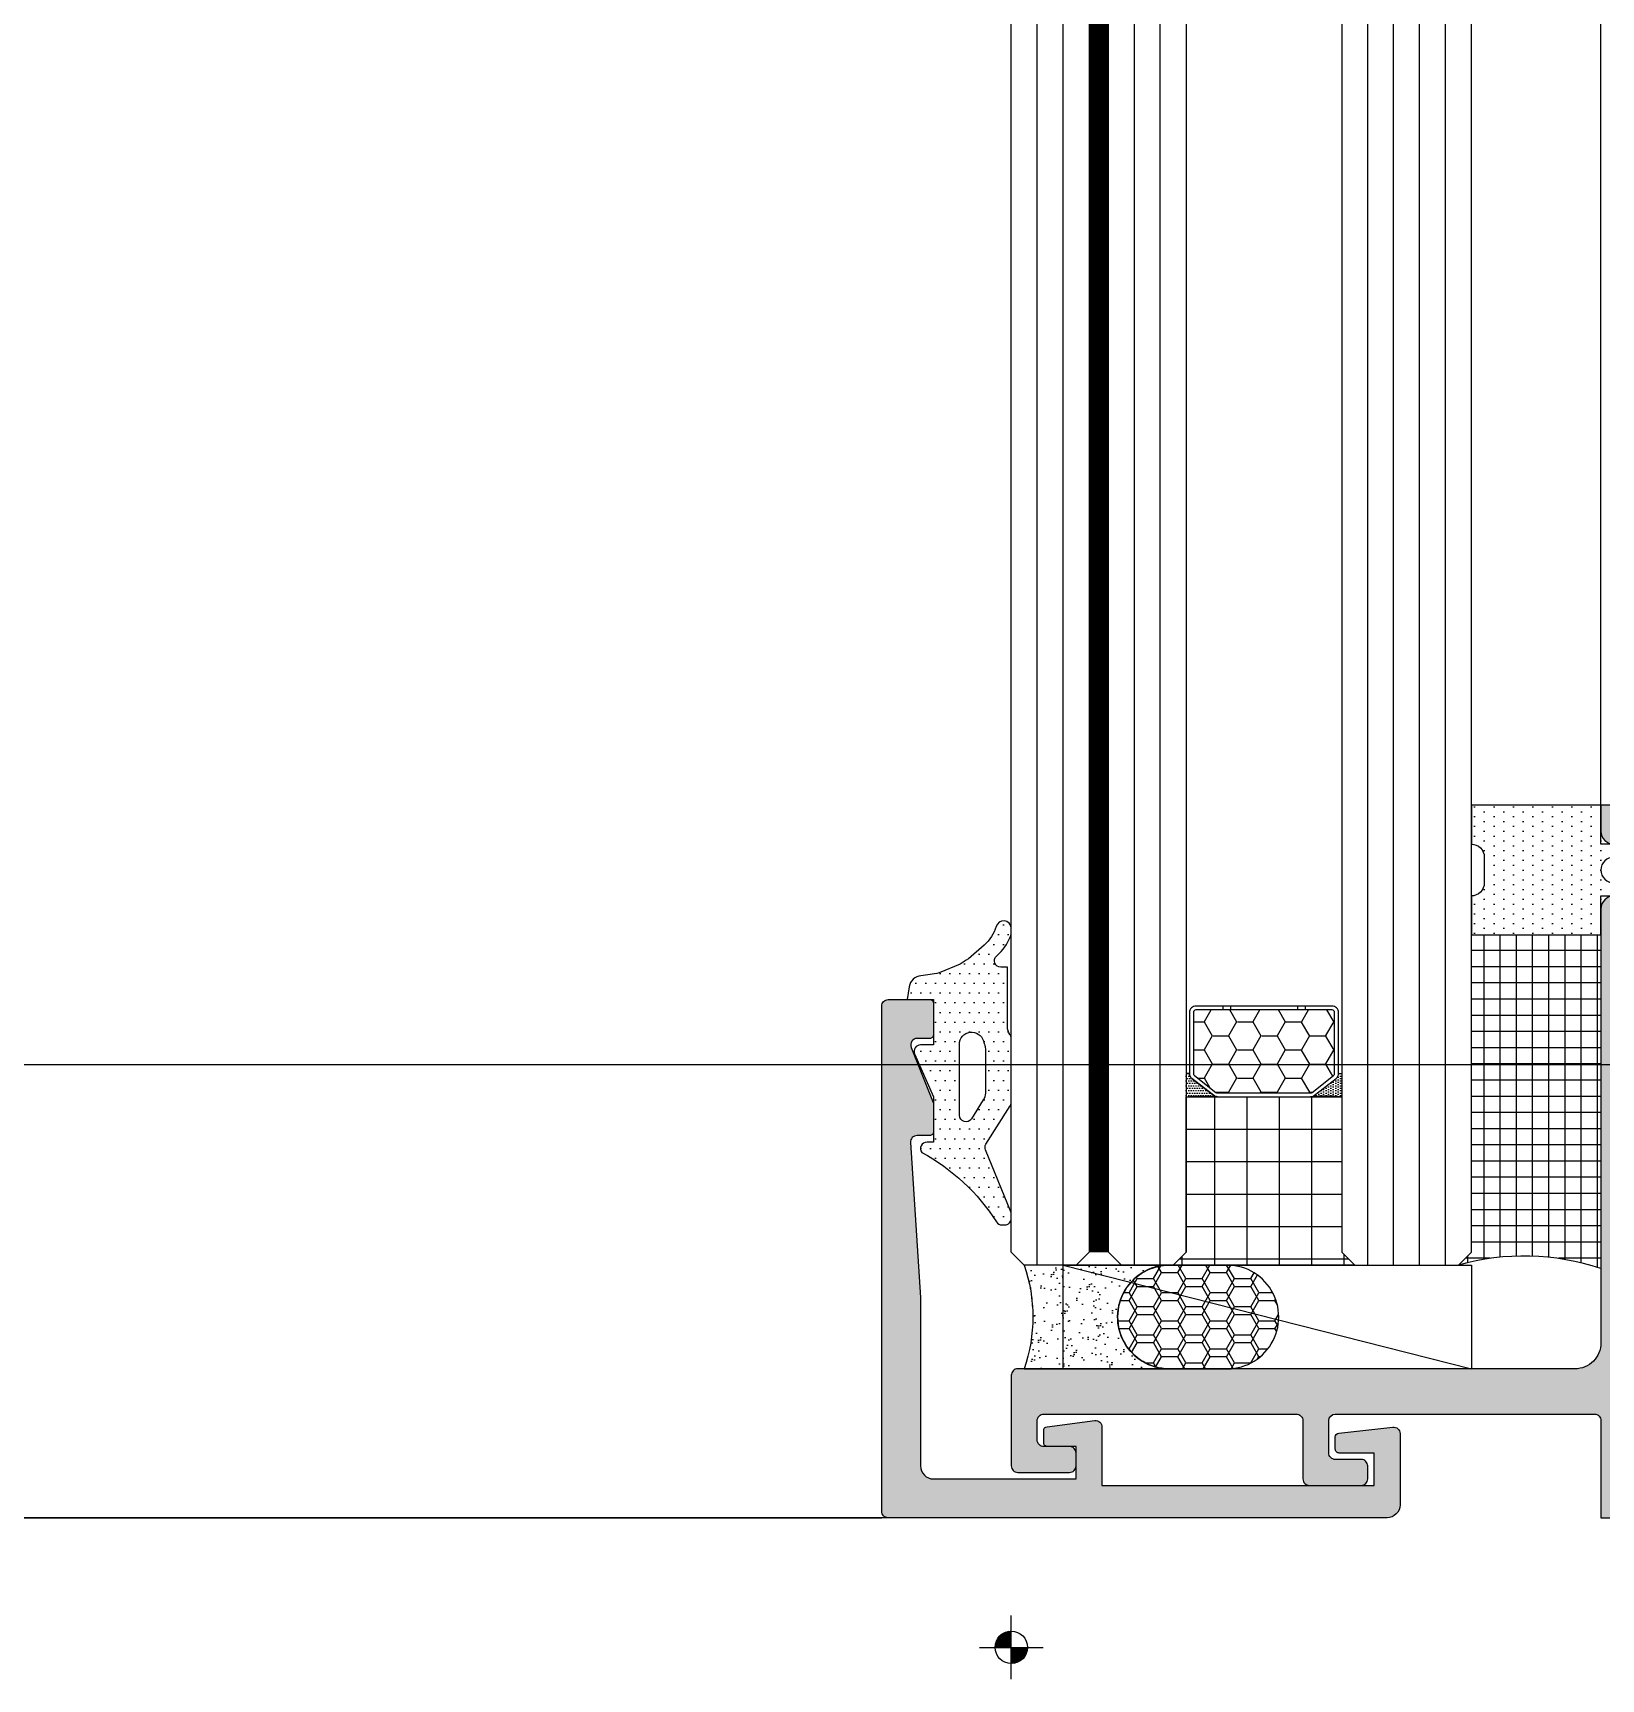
# Model space of a CAD drawing. Header units: millimetres. Extents: x 12351878 to 12381578, y 696206 to 738256.
# Drawn here: x 12356709 to 12356830, y 724586 to 724713.1 of the extents above; entities that cross this region are included whole.
import ezdxf

# ---------------------------------------------------------------- set-up
doc = ezdxf.new("R2010")
doc.units = ezdxf.units.MM
doc.header["$LTSCALE"] = 1000
doc.linetypes.add('DOTE', pattern=[2.42, 2, -0.2, 0.02, -0.2])
doc.linetypes.add('HIDDEN', pattern=[0.125, 0.0625, -0.0625])
for name, color, linetype in [('DOTE', 16, 'DOTE'), ('ELASTOMER', 6, 'Continuous'), ('ELASTOMER-V', 241, 'Continuous'), ('EXTRUSION-V', 141, 'Continuous'), ('EXTRUSION1', 4, 'Continuous'), ('GLASS', 1, 'Continuous'), ('GLASS-V', 11, 'Continuous'), ('SFC-ELASTOMER', 6, 'Continuous'), ('SFC-ELASTOMER-V', 241, 'Continuous'), ('SILICONE', 8, 'Continuous'), ('SILICONE-V', 9, 'Continuous'), ('SYMBOL', 7, 'Continuous'), ('型材断面填充', 254, 'Continuous')]:
    doc.layers.add(name, color=color, linetype=linetype)
pattern_1 = [(45, (-5.177405, -3.52174), (-0.04419417, 0.04419417), [])]

# ---------------------------------------------------------------- blocks, each defined once
blk = doc.blocks.new('*U102')
at = {"layer": 'GLASS-V'}
h = blk.add_hatch(dxfattribs=at)
h.set_pattern_fill('HONEY', color=256, scale=10, angle=90, style=0)
h.set_pattern_definition([(90, (-8261.038, 34583.1971), (1.08253175, 1.875), [1.25, -2.5]), (330, (-8261.038, 34583.1971), (1.082531757, -1.874999996), [1.25, -2.5]), (30, (-8261.038, 34583.1971), (2.165063507, 4e-09), [-2.5, 1.25])])
edge = h.paths.add_edge_path()
edge.add_arc((14.8, 12.25), 0.2, 218, 270, ccw=False)
edge.add_line((14.64, 12.13), (13.34, 13.79))
edge.add_arc((13.5, 13.91), 0.2, 180, 218, ccw=False)
edge.add_line((13.3, 13.91), (13.3, 17.5))
edge.add_line((13.3, 17.5), (13.3, 21.09))
edge.add_arc((13.5, 21.09), 0.2, 142, 180, ccw=False)
edge.add_line((13.34, 21.21), (14.64, 22.87))
edge.add_arc((14.8, 22.75), 0.2, 90, 142, ccw=False)
edge.add_line((14.8, 22.95), (19.5, 22.95))
edge.add_arc((19.5, 22.75), 0.2, 0, 90, ccw=False)
edge.add_line((19.7, 22.75), (19.7, 12.25))
edge.add_arc((19.5, 12.25), 0.2, 270, 360, ccw=False)
edge.add_line((19.5, 12.05), (14.8, 12.05))
at = {"layer": 'SILICONE'}
h = blk.add_hatch(dxfattribs=at)
h.set_pattern_fill('DOTS', color=256, scale=3, angle=180, style=0)
h.set_pattern_definition([(180, (-2314.46293, 32414.2856), (-0.09375, -0.1875), [0, -0.1875])])
edge = h.paths.add_edge_path()
edge.add_arc((-1.94, 22.29), 14.99, -4.6162, 4.6162, ccw=False)
edge.add_arc((13.47, 21.1), 0.474, 140.8945, 181.1055, ccw=False)
edge.add_line((13.11, 21.4), (14.41, 23.06))
edge.add_arc((14.8, 22.75), 0.5, 90, 142, ccw=False)
edge.add_line((14.8, 23.25), (14.8, 23.5))
edge.add_line((14.8, 23.5), (13, 23.5))
h = blk.add_hatch(dxfattribs=at)
h.set_pattern_fill('DOTS', color=256, scale=3, angle=270, style=0)
h.set_pattern_definition([(270, (-2314.46293, 32414.2856), (0.1875, -0.09375), [0, -0.1875])])
edge = h.paths.add_edge_path()
edge.add_arc((-1.94, 12.71), 14.99, 355.3838, 364.6162)
edge.add_arc((13.47, 13.9), 0.474, 178.8945, 219.1055)
edge.add_line((13.11, 13.6), (14.41, 11.94))
edge.add_arc((14.8, 12.25), 0.5, 218, 270)
edge.add_line((14.8, 11.75), (14.8, 11.5))
edge.add_line((14.8, 11.5), (13, 11.5))
at = {"layer": 'SILICONE-V'}
h = blk.add_hatch(dxfattribs=at)
h.set_pattern_fill('ANSI37', color=256, scale=20, angle=135, style=0)
h.set_pattern_definition([(180, (-8259.038, 34605.197), (2e-12, -2.5), []), (270, (-8259.038, 34605.197), (2.5, 2e-12), [])])
edge = h.paths.add_edge_path()
edge.add_line((0, 24.5), (0, 10.5))
edge.add_line((0, 10.5), (1, 11.5))
edge.add_line((1, 11.5), (13, 11.5))
edge.add_arc((-2.77, 12.73), 15.82, 355.5337, 364.4663)
edge.add_line((13, 13.96), (13, 21.04))
edge.add_arc((-1.77, 22.27), 14.82, 355.2311, 364.7689)
edge.add_line((13, 23.5), (1, 23.5))
edge.add_line((1, 23.5), (0, 24.5))
at = {"layer": 'GLASS'}
for points in [[(1964.26, 23.5), (1, 23.5), (0, 24.5), (0, 32.5), (1, 33.5), (1964.26, 33.5)], [(1964.26, 11.5), (1, 11.5), (0, 10.5), (0, 6.5), (1, 5.5), (1964.26, 5.5)], [(1964.26, 4), (1, 4), (0, 3), (0, -1), (1, -2), (1964.26, -2)]]:
    blk.add_lwpolyline(points, dxfattribs=at)
at = {"layer": 'GLASS-V'}
for p, q in [((0, 31.5), (1964.26, 31.5)), ((0, 29.5), (1964.26, 29.5)), ((0, 27.5), (1964.26, 27.5)), ((0, 25.5), (1964.26, 25.5)), ((20, 20.67, 0), (19.7, 20.67, 0)), ((20, 20.08, 0), (19.7, 20.08, 0)), ((20, 14.92, 0), (19.7, 14.92, 0)), ((20, 14.33, 0), (19.7, 14.33, 0)), ((0, 9.5), (1964.26, 9.5)), ((0, 7.5), (1964.26, 7.5)), ((0, 2), (1964.26, 2)), ((0, 0), (1964.26, 0))]:
    blk.add_line(p, q, dxfattribs=at)
for points in [[(13, 17.5), (13, 21.09, -0.167343), (13.11, 21.4), (14.41, 23.06, -0.230868), (14.8, 23.25), (19.5, 23.25, -0.414214), (20, 22.75), (20, 17.5), (20, 12.25, -0.414214), (19.5, 11.75), (14.8, 11.75, -0.230868), (14.41, 11.94), (13.11, 13.6, -0.167343), (13, 13.91)], [(14.8, 12.05, -0.230868), (14.64, 12.13), (13.34, 13.79, -0.167343), (13.3, 13.91), (13.3, 17.5), (13.3, 21.09, -0.167343), (13.34, 21.21), (14.64, 22.87, -0.230868), (14.8, 22.95), (19.5, 22.95, -0.414214), (19.7, 22.75), (19.7, 12.25, -0.414214), (19.5, 12.05)]]:
    blk.add_lwpolyline(points, format="xyb", close=True, dxfattribs=at)
at = {"layer": 'GLASS-V', "linetype": 'HIDDEN', "const_width": 1.5}
blk.add_lwpolyline([(1, 4.75), (1964.26, 4.75)], dxfattribs=at)
at = {"layer": 'SILICONE'}
for points in [[(0, 24.5), (0, 10.5), (1, 11.5), (13, 11.5, 0.038996), (13, 13.96), (13, 21.04, 0.041641), (13, 23.5), (1, 23.5)], [(13, 23.5, -0.040306), (13, 21.09, -0.177276), (13.11, 21.4), (14.41, 23.06, -0.230868), (14.8, 23.25), (14.8, 23.5)], [(13, 11.5, 0.040306), (13, 13.91, 0.177276), (13.11, 13.6), (14.41, 11.94, 0.230868), (14.8, 11.75), (14.8, 11.5)]]:
    blk.add_lwpolyline(points, format="xyb", close=True, dxfattribs=at)
blk = doc.blocks.new('WP')
at = {"linetype": 'ByBlock'}
h = blk.add_hatch(dxfattribs=at)
h.set_pattern_fill('ANSI31', color=0, scale=0.5, style=0)
h.set_pattern_definition(pattern_1)
h.paths.add_polyline_path([(0, 1.25, 0.414214), (-1.25, 0), (0, 0)])
h = blk.add_hatch(dxfattribs=at)
h.set_pattern_fill('ANSI31', color=0, scale=0.5, style=0)
h.set_pattern_definition(pattern_1)
h.paths.add_polyline_path([(0, -1.25, 0.414214), (1.25, 0), (0, 0)])
at = {"color": 0, "linetype": 'ByBlock'}
for p, q in [((0, -2.45), (0, 2.45)), ((-2.45, 0), (2.45, 0))]:
    blk.add_line(p, q, dxfattribs=at)
blk.add_circle((0, 0), 1.25, dxfattribs=at)
blk = doc.blocks.new('*U44')
at = {"layer": 'ELASTOMER-V', "linetype": 'ByBlock'}
h = blk.add_hatch(dxfattribs=at)
h.set_pattern_fill('DOTS', color=256, scale=12, style=0)
h.set_pattern_definition([(0, (0, -2), (0.375, 0.75), [0, -0.75])])
edge = h.paths.add_edge_path()
edge.add_arc((1, -14.81), 1, 0, 90)
edge.add_line((1, -13.81), (-1, -13.81))
edge.add_arc((-1, -14.81), 1, 90, 180)
edge.add_line((-2, -14.81), (-5, -14.81))
edge.add_line((-5, -14.81), (-5, -4.81))
edge.add_line((-5, -4.81), (-2, -4.81))
edge.add_line((-2, -4.81), (-2, -3.11))
edge.add_line((-2, -3.11), (-2.35, -3.11))
edge.add_arc((-2.35, -2.61), 0.5, 140.4654, 270, ccw=False)
edge.add_line((-2.74, -2.29), (-1.25, -0.49))
edge.add_arc((-0.86, -0.81), 0.5, 90, 140.4654, ccw=False)
edge.add_line((-0.86, -0.31), (-0.75, -0.31))
edge.add_arc((0, 0), 0.813, 202.6199, 337.3801)
edge.add_line((0.75, -0.31), (0.86, -0.31))
edge.add_arc((0.86, -0.81), 0.5, 39.5346, 90, ccw=False)
edge.add_line((1.25, -0.49), (2.74, -2.29))
edge.add_arc((2.35, -2.61), 0.5, -90, 39.5346, ccw=False)
edge.add_line((2.35, -3.11), (2, -3.11))
edge.add_line((2, -3.11), (2, -4.81))
edge.add_line((2, -4.81), (5, -4.81))
edge.add_line((5, -4.81), (5, -14.81))
edge.add_line((5, -14.81), (2, -14.81))
edge = h.paths.add_edge_path(flags=16)
edge.add_line((1, -2.81), (1, -3.81))
edge.add_arc((0, -3.81), 1, -180, 0, ccw=False)
edge.add_line((-1, -3.81), (-1, -2.81))
edge.add_arc((0, -2.81), 1, 0, 180, ccw=False)
at = {"color": 0, "linetype": 'ByBlock'}
for points in [[(2, -14.81, 0.414214), (1, -13.81), (-1, -13.81, 0.414214), (-2, -14.81), (-5, -14.81), (-5, -4.81), (-2, -4.81), (-2, -3.11), (-2.35, -3.11, -0.634219), (-2.74, -2.29), (-1.25, -0.49, -0.223826), (-0.86, -0.31), (-0.75, -0.31, 0.666667), (0.75, -0.31), (0.86, -0.31, -0.223826), (1.25, -0.49), (2.74, -2.29, -0.634219), (2.35, -3.11), (2, -3.11), (2, -4.81), (5, -4.81), (5, -14.81)], [(1, -2.81), (1, -3.81, -1), (-1, -3.81), (-1, -2.81, -1)]]:
    blk.add_lwpolyline(points, format="xyb", close=True, dxfattribs=at)
blk = doc.blocks.new('1902-190121-05')
at = {"layer": 'SFC-ELASTOMER-V'}
h = blk.add_hatch(dxfattribs=at)
h.set_pattern_fill('DOTS', color=256, scale=12, style=0)
h.set_pattern_definition([(0, (-98970.10256, 48449.7369), (0.375, 0.75), [0, -0.75])])
edge = h.paths.add_edge_path(flags=16)
edge.add_arc((3, 3.79), 1, 340.0516, 360)
edge.add_line((4, 3.79), (4, 7.22))
edge.add_arc((3, 7.22), 1, 0, 32.5125)
edge.add_line((3.84, 7.75), (2.92, 9.2))
edge.add_arc((2.5, 8.93), 0.5, 32.5125, 180)
edge.add_line((2, 8.93), (2, 3.45))
edge.add_arc((2.95, 3.45), 0.945, 180, 344.0436)
edge.add_arc((7.7, 2.09), 4, 160.0516, 164.0436, ccw=False)
edge = h.paths.add_edge_path()
edge.add_line((5.7, -2.5), (5.2, -2.5))
edge.add_arc((5.2, -3), 0.5, 90, 226.5751)
edge.add_line((4.86, -3.36), (5.06, -3.56))
edge.add_arc((2.81, -6), 3.32, 16.0825, 47.2847, ccw=False)
edge.add_line((6, -5.08), (6, -5.53))
edge.add_arc((5.41, -5.5), 0.591, 194.2601, 356.8265, ccw=False)
edge.add_arc((1.38, -6.82), 3.65, 18.8601, 46.1587)
edge.add_line((3.91, -4.19), (2.69, -3.14))
edge.add_arc((6.85, 3.94), 8.22, 234.2774, 239.6178, ccw=False)
edge.add_line((2.05, -2.73), (0.43, -2.06))
edge.add_arc((-1.81, -11.81), 10, 77.0054, 85.1504)
edge.add_arc((-0.88, -0.85), 1, 188.5308, 265.1504, ccw=False)
edge.add_line((-1.87, -0.99), (-2.02, 0))
edge.add_line((-2.02, 0), (0, 0))
edge.add_line((0, 0), (0, 3.5))
edge.add_line((0, 3.5), (-1, 3.5))
edge.add_arc((-1, 4), 0.5, 157.3801, 270, ccw=False)
edge.add_line((-1.46, 4.19), (0, 7.5))
edge.add_line((0, 7.5), (0, 11))
edge.add_line((0, 11), (-0.5, 11))
edge.add_arc((-0.5, 11.5), 0.5, 143.1301, 270, ccw=False)
edge.add_arc((-8.49, 25.72), 15.85, 298.5903, 327.3087)
edge.add_arc((5.28, 16.89), 0.5, 90, 147.3087, ccw=False)
edge.add_line((5.28, 17.39), (5.5, 17.39))
edge.add_arc((5.5, 16.89), 0.5, 0, 90, ccw=False)
edge.add_line((6, 16.89), (6, 16.57))
edge.add_arc((5.5, 16.57), 0.5, 337.7652, 360, ccw=False)
edge.add_line((5.96, 16.38), (4.01, 11.61))
edge.add_arc((4.47, 11.42), 0.5, 157.7652, 212.5125)
edge.add_line((4.05, 11.15), (5.92, 8.21))
edge.add_arc((5.5, 7.95), 0.5, 0, 32.5125, ccw=False)
edge.add_line((6, 7.95), (6, 2.99))
edge.add_arc((5.5, 2.99), 0.5, 323.1301, 360, ccw=False)
edge.add_arc((6.7, 2.09), 1, 143.1301, 180)
edge.add_line((5.7, 2.09), (5.7, -2.5))
at = {"color": 0, "linetype": 'ByBlock'}
blk.add_lwpolyline([(5.7, -2.5), (5.2, -2.5, 0.678166), (4.86, -3.36), (5.06, -3.56, -0.136993), (6, -5.08), (6, -5.53, -0.858364), (4.84, -5.64), (4.84, -5.64, 0.119679), (3.91, -4.19), (2.69, -3.14, -0.023306), (2.05, -2.73), (0.43, -2.06, 0.035554), (-0.97, -1.84, -0.347355), (-1.87, -0.99), (-2.02, 0), (0, 0), (0, 3.5), (-1, 3.5, -0.535184), (-1.46, 4.19), (0, 7.5), (0, 11), (-0.5, 11, -0.618034), (-0.9, 11.8, 0.125968), (4.86, 17.16, -0.255402), (5.28, 17.39), (5.5, 17.39, -0.414214), (6, 16.89), (6, 16.57, -0.097323), (5.96, 16.38), (4.01, 11.61, 0.24353), (4.05, 11.15), (5.92, 8.21, -0.142822), (6, 7.95), (6, 2.99, -0.162278), (5.9, 2.69, 0.162278), (5.7, 2.09), (5.7, -2.5)], format="xyb", dxfattribs=at)
blk.add_lwpolyline([(3.94, 3.45, 0.087262), (4, 3.79), (4, 7.22, 0.142822), (3.84, 7.75), (2.92, 9.2, 0.750054), (2, 8.93), (2, 3.45, 0.869621), (3.85, 3.19, -0.01742)], format="xyb", close=True, dxfattribs=at)
blk = doc.blocks.new('20211011-LC10')
at = {"layer": '型材断面填充', "linetype": 'ByBlock'}
h = blk.add_hatch(color=256, dxfattribs=at)
edge = h.paths.add_edge_path()
edge.add_line((46.5, 62), (46.7, 62))
edge.add_arc((46.7, 62.3), 0.3, 270, 360)
edge.add_line((47, 62.3), (47, 63))
edge.add_arc((47.5, 63), 0.5, 90, 180, ccw=False)
edge.add_line((47.5, 63.5), (48.62, 63.5))
edge.add_arc((48.62, 63), 0.5, 60.2551, 90, ccw=False)
edge.add_line((48.87, 63.43), (50.25, 62.64))
edge.add_arc((50, 62.21), 0.5, 0, 60.2551, ccw=False)
edge.add_line((50.5, 62.21), (50.5, 57.79))
edge.add_arc((50, 57.79), 0.5, -60.2551, 0, ccw=False)
edge.add_line((50.25, 57.36), (48.87, 56.57))
edge.add_arc((48.62, 57), 0.5, 270, 299.7449, ccw=False)
edge.add_line((48.62, 56.5), (47.5, 56.5))
edge.add_arc((47.5, 57), 0.5, 180, 270, ccw=False)
edge.add_line((47, 57), (47, 57.7))
edge.add_arc((46.7, 57.7), 0.3, 0, 90)
edge.add_line((46.7, 58), (46.5, 58))
edge.add_arc((46.5, 57), 1, 90, 180.0001)
edge.add_line((45.5, 57), (45.5, 23.5))
edge.add_arc((43.5, 23.5), 2, -90, 0, ccw=False)
edge.add_line((43.5, 21.5), (0.5, 21.5))
edge.add_arc((0.5, 21), 0.5, 90, 180)
edge.add_line((0, 21), (0, 14))
edge.add_arc((0.5, 14), 0.5, 180, 270)
edge.add_line((0.5, 13.5), (4.5, 13.5))
edge.add_arc((4.5, 14), 0.5, 270, 360)
edge.add_line((5, 14), (5, 15))
edge.add_arc((4.5, 15), 0.5, 0, 90)
edge.add_line((4.5, 15.5), (2.5, 15.5))
edge.add_arc((2.5, 16), 0.5, 180, 270, ccw=False)
edge.add_line((2, 16), (2, 17.5))
edge.add_arc((2.5, 17.5), 0.5, 90, 180, ccw=False)
edge.add_line((2.5, 18), (22, 18))
edge.add_arc((22, 17.5), 0.5, 0, 90, ccw=False)
edge.add_line((22.5, 17.5), (22.5, 13))
edge.add_arc((23, 13), 0.5, 180, 270)
edge.add_line((23, 12.5), (27, 12.5))
edge.add_arc((27, 13), 0.5, 270, 360)
edge.add_line((27.5, 13), (27.5, 14))
edge.add_arc((27, 14), 0.5, 0, 90)
edge.add_line((27, 14.5), (25, 14.5))
edge.add_arc((25, 15), 0.5, 180, 270, ccw=False)
edge.add_line((24.5, 15), (24.5, 17.5))
edge.add_arc((25, 17.5), 0.5, 90, 180, ccw=False)
edge.add_line((25, 18), (45, 18))
edge.add_arc((45, 17.5), 0.5, 0, 90, ccw=False)
edge.add_line((45.5, 17.5), (45.5, 10))
edge.add_line((45.5, 10), (49, 10))
edge.add_arc((49, 11), 1, 270, 360)
edge.add_line((50, 11), (50, 11.2))
edge.add_arc((49.7, 11.2), 0.3, 0, 90)
edge.add_line((49.7, 11.5), (49, 11.5))
edge.add_arc((49, 12), 0.5, 180, 270, ccw=False)
edge.add_line((48.5, 12), (48.5, 17.62))
edge.add_arc((49, 17.62), 0.5, 150.2551, 180, ccw=False)
edge.add_line((48.57, 17.87), (49.36, 19.25))
edge.add_arc((49.79, 19), 0.5, 90, 150.2551, ccw=False)
edge.add_line((49.79, 19.5), (54.21, 19.5))
edge.add_arc((54.21, 19), 0.5, 29.7449, 90, ccw=False)
edge.add_line((54.64, 19.25), (55.43, 17.87))
edge.add_arc((55, 17.62), 0.5, 0, 29.7449, ccw=False)
edge.add_line((55.5, 17.62), (55.5, 12))
edge.add_arc((55, 12), 0.5, -90, 0, ccw=False)
edge.add_line((55, 11.5), (54.3, 11.5))
edge.add_arc((54.3, 11.2), 0.3, 90, 180)
edge.add_line((54, 11.2), (54, 11))
edge.add_arc((55, 11), 1, 180, 270)
edge.add_line((55, 10), (56.5, 10))
edge.add_arc((56.5, 10.5), 0.5, 270, 360)
edge.add_line((57, 10.5), (57, 19))
edge.add_arc((57.5, 19), 0.5, 90, 180, ccw=False)
edge.add_line((57.5, 19.5), (98.5, 19.5))
edge.add_arc((98.5, 19), 0.5, 0, 90, ccw=False)
edge.add_line((99, 19), (99, 14))
edge.add_arc((100, 14), 1, 180, 270)
edge.add_line((100, 13), (100.69, 13))
edge.add_arc((100.69, 13.5), 0.5, 270, 333.4349)
edge.add_line((101.14, 13.28), (101.95, 14.89))
edge.add_arc((101.5, 15.12), 0.5, 333.4349, 360)
edge.add_line((102, 15.12), (102, 59.5))
edge.add_arc((104, 59.5), 2, 90, 180, ccw=False)
edge.add_line((104, 61.5), (125, 61.5))
edge.add_arc((125, 59.5), 2, 0, 90, ccw=False)
edge.add_line((127, 59.5), (127, 15.12))
edge.add_arc((127.5, 15.12), 0.5, 180, 206.5651)
edge.add_line((127.05, 14.89), (127.86, 13.28))
edge.add_arc((128.31, 13.5), 0.5, 206.5651, 270)
edge.add_line((128.31, 13), (129, 13))
edge.add_arc((129, 14), 1, 270, 360)
edge.add_line((130, 14), (130, 19))
edge.add_arc((130.5, 19), 0.5, 90, 180, ccw=False)
edge.add_line((130.5, 19.5), (171.5, 19.5))
edge.add_arc((171.5, 19), 0.5, 0, 90, ccw=False)
edge.add_line((172, 19), (172, 14))
edge.add_arc((173, 14), 1, 180, 270)
edge.add_line((173, 13), (173.69, 13))
edge.add_arc((173.69, 13.5), 0.5, 270, 333.4349)
edge.add_line((174.14, 13.28), (174.95, 14.89))
edge.add_arc((174.5, 15.12), 0.5, 333.4349, 360)
edge.add_line((175, 15.12), (175, 61.5))
edge.add_arc((175.5, 61.5), 0.5, 90, 180, ccw=False)
edge.add_line((175.5, 62), (196.5, 62))
edge.add_arc((196.5, 61.5), 0.5, 0, 90, ccw=False)
edge.add_line((197, 61.5), (197, 49.5))
edge.add_line((197, 49.5), (196, 49))
edge.add_line((196, 49), (196, 41))
edge.add_line((196, 41), (197, 40.5))
edge.add_line((197, 40.5), (197, 32.5))
edge.add_arc((196.5, 32.5), 0.5, -90, 0, ccw=False)
edge.add_line((196.5, 32), (195.5, 32))
edge.add_arc((195.5, 31.5), 0.5, 90, 180)
edge.add_line((195, 31.5), (195, 30.5))
edge.add_arc((195.5, 30.5), 0.5, 180, 270)
edge.add_line((195.5, 30), (204.5, 30))
edge.add_arc((204.5, 29.5), 0.5, 0, 90, ccw=False)
edge.add_line((205, 29.5), (205.5, 29.5))
edge.add_arc((205.5, 30), 0.5, 270, 360)
edge.add_line((206, 30), (206, 32.5))
edge.add_arc((205.5, 32.5), 0.5, 0, 90)
edge.add_line((205.5, 33), (200, 33))
edge.add_line((200, 33), (200, 44.7))
edge.add_arc((200, 45), 0.3, 90, 270, ccw=False)
edge.add_line((200, 45.3), (200, 57))
edge.add_line((200, 57), (205, 57))
edge.add_arc((205, 57.5), 0.5, 270, 360)
edge.add_line((205.5, 57.5), (205.5, 62))
edge.add_arc((205, 62), 0.5, 0, 90)
edge.add_line((205, 62.5), (203.05, 62.5))
edge.add_arc((203.05, 62), 0.5, 90, 191.3099)
edge.add_line((202.56, 61.9), (202.92, 60.1))
edge.add_arc((202.43, 60), 0.5, -90, 11.3099, ccw=False)
edge.add_line((202.43, 59.5), (200.5, 59.5))
edge.add_arc((200.5, 60), 0.5, 180, 270, ccw=False)
edge.add_line((200, 60), (200, 65))
edge.add_line((200, 65), (45.5, 65))
edge.add_line((45.5, 65), (45.5, 63))
edge.add_arc((46.5, 63), 1, 180, 270)
edge = h.paths.add_edge_path(flags=16)
edge.add_arc((77.23, 61.5), 0.5, 90, 205.5332)
edge.add_arc((72, 59), 5.3, -42.0226, 25.5332, ccw=False)
edge.add_arc((75.01, 56.29), 1.25, 210, 317.9774, ccw=False)
edge.add_arc((75.01, 56.29), 1.25, 137.9774, 210, ccw=False)
edge.add_arc((72, 59), 2.8, 317.9774, 321.4804)
edge.add_line((74.19, 57.26), (74.07, 57.35))
edge.add_arc((72, 59), 2.65, 321.4804, 338.5196)
edge.add_line((74.47, 58.03), (74.61, 57.97))
edge.add_arc((72, 59), 2.8, 338.5196, 441.4804)
edge.add_line((72.41, 61.77), (72.39, 61.62))
edge.add_arc((72, 59), 2.65, 81.4804, 98.5196)
edge.add_line((71.61, 61.62), (71.59, 61.77))
edge.add_arc((72, 59), 2.8, 98.5196, 201.4804)
edge.add_line((69.39, 57.97), (69.53, 58.03))
edge.add_arc((72, 59), 2.65, 201.4804, 218.5196)
edge.add_line((69.93, 57.35), (69.81, 57.26))
edge.add_arc((72, 59), 2.8, 218.5196, 222.0226)
edge.add_arc((68.99, 56.29), 1.25, -30, 42.0226, ccw=False)
edge.add_arc((68.99, 56.29), 1.25, 222.0226, 330, ccw=False)
edge.add_arc((72, 59), 5.3, 154.4668, 222.0226, ccw=False)
edge.add_arc((66.77, 61.5), 0.5, 334.4668, 450)
edge.add_line((66.77, 62), (54, 62))
edge.add_arc((54, 61.5), 0.5, 90, 180)
edge.add_line((53.5, 61.5), (53.5, 56.05))
edge.add_arc((53, 56.05), 0.5, 299.7449, 360, ccw=False)
edge.add_line((53.25, 55.62), (48.75, 53.05))
edge.add_arc((49, 52.61), 0.5, 119.7449, 180)
edge.add_line((48.5, 52.61), (48.5, 23))
edge.add_arc((49, 23), 0.5, 180, 270)
edge.add_line((49, 22.5), (66.77, 22.5))
edge.add_arc((66.77, 23), 0.5, 270, 385.5332)
edge.add_arc((72, 25.5), 5.3, 137.9774, 205.5332, ccw=False)
edge.add_arc((68.99, 28.21), 1.25, 30, 137.9774, ccw=False)
edge.add_arc((68.99, 28.21), 1.25, -42.0226, 30, ccw=False)
edge.add_arc((72, 25.5), 2.8, 137.9774, 141.4804)
edge.add_line((69.81, 27.24), (69.93, 27.15))
edge.add_arc((72, 25.5), 2.65, 141.4804, 158.5196)
edge.add_line((69.53, 26.47), (69.39, 26.53))
edge.add_arc((72, 25.5), 2.8, 158.5196, 261.4804)
edge.add_line((71.59, 22.73), (71.61, 22.88))
edge.add_arc((72, 25.5), 2.65, 261.4804, 278.5196)
edge.add_line((72.39, 22.88), (72.41, 22.73))
edge.add_arc((72, 25.5), 2.8, 278.5196, 381.4804)
edge.add_line((74.61, 26.53), (74.47, 26.47))
edge.add_arc((72, 25.5), 2.65, 21.4804, 38.5196)
edge.add_line((74.07, 27.15), (74.19, 27.24))
edge.add_arc((72, 25.5), 2.8, 38.5196, 42.0226)
edge.add_arc((75.01, 28.21), 1.25, 150, 222.0226, ccw=False)
edge.add_arc((75.01, 28.21), 1.25, 42.0226, 150, ccw=False)
edge.add_arc((72, 25.5), 5.3, -25.5332, 42.0226, ccw=False)
edge.add_arc((77.23, 23), 0.5, 154.4668, 270)
edge.add_line((77.23, 22.5), (98.5, 22.5))
edge.add_arc((98.5, 23), 0.5, 270, 360)
edge.add_line((99, 23), (99, 61.5))
edge.add_arc((98.5, 61.5), 0.5, 0, 90)
edge.add_line((98.5, 62), (77.23, 62))
edge = h.paths.add_edge_path(flags=16)
edge.add_arc((171.5, 23), 0.5, -90, 0, ccw=False)
edge.add_line((171.5, 22.5), (155.23, 22.5))
edge.add_arc((155.23, 23), 0.5, 154.4668, 270, ccw=False)
edge.add_arc((150, 25.5), 5.3, 334.4668, 402.0226)
edge.add_arc((153.01, 28.21), 1.25, 42.0226, 150)
edge.add_arc((153.01, 28.21), 1.25, 150, 222.0226)
edge.add_arc((150, 25.5), 2.8, 38.5196, 42.0226, ccw=False)
edge.add_line((152.19, 27.24), (152.07, 27.15))
edge.add_arc((150, 25.5), 2.65, 21.4804, 38.5196, ccw=False)
edge.add_line((152.47, 26.47), (152.61, 26.53))
edge.add_arc((150, 25.5), 2.8, -81.4804, 21.4804, ccw=False)
edge.add_line((150.41, 22.73), (150.39, 22.88))
edge.add_arc((150, 25.5), 2.65, 261.4804, 278.5196, ccw=False)
edge.add_line((149.61, 22.88), (149.59, 22.73))
edge.add_arc((150, 25.5), 2.8, 158.5196, 261.4804, ccw=False)
edge.add_line((147.39, 26.53), (147.53, 26.47))
edge.add_arc((150, 25.5), 2.65, 141.4804, 158.5196, ccw=False)
edge.add_line((147.93, 27.15), (147.81, 27.24))
edge.add_arc((150, 25.5), 2.8, 137.9774, 141.4804, ccw=False)
edge.add_arc((146.99, 28.21), 1.25, 317.9774, 390)
edge.add_arc((146.99, 28.21), 1.25, 30, 137.9774)
edge.add_arc((150, 25.5), 5.3, 137.9774, 205.5332)
edge.add_arc((144.77, 23), 0.5, -90, 25.5332, ccw=False)
edge.add_line((144.77, 22.5), (130.5, 22.5))
edge.add_arc((130.5, 23), 0.5, 180, 270, ccw=False)
edge.add_line((130, 23), (130, 61.5))
edge.add_arc((130.5, 61.5), 0.5, 90, 180, ccw=False)
edge.add_line((130.5, 62), (144.77, 62))
edge.add_arc((144.77, 61.5), 0.5, -25.5332, 90, ccw=False)
edge.add_arc((150, 59), 5.3, 154.4668, 222.0226)
edge.add_arc((146.99, 56.29), 1.25, 222.0226, 330)
edge.add_arc((146.99, 56.29), 1.25, 330, 402.0226)
edge.add_arc((150, 59), 2.8, 218.5196, 222.0226, ccw=False)
edge.add_line((147.81, 57.26), (147.93, 57.35))
edge.add_arc((150, 59), 2.65, 201.4804, 218.5196, ccw=False)
edge.add_line((147.53, 58.03), (147.39, 57.97))
edge.add_arc((150, 59), 2.8, 98.5196, 201.4804, ccw=False)
edge.add_line((149.59, 61.77), (149.61, 61.62))
edge.add_arc((150, 59), 2.65, 81.4804, 98.5196, ccw=False)
edge.add_line((150.39, 61.62), (150.41, 61.77))
edge.add_arc((150, 59), 2.8, -21.4804, 81.4804, ccw=False)
edge.add_line((152.61, 57.97), (152.47, 58.03))
edge.add_arc((150, 59), 2.65, 321.4804, 338.5196, ccw=False)
edge.add_line((152.07, 57.35), (152.19, 57.26))
edge.add_arc((150, 59), 2.8, 317.9774, 321.4804, ccw=False)
edge.add_arc((153.01, 56.29), 1.25, 137.9774, 210)
edge.add_arc((153.01, 56.29), 1.25, 210, 317.9774)
edge.add_arc((150, 59), 5.3, 317.9774, 385.5332)
edge.add_arc((155.23, 61.5), 0.5, 90, 205.5332, ccw=False)
edge.add_line((155.23, 62), (171.5, 62))
edge.add_arc((171.5, 61.5), 0.5, 0, 90, ccw=False)
edge.add_line((172, 61.5), (172, 23))
at = {"color": 0, "linetype": 'ByBlock'}
for points in [[(46.5, 58, 0.414214), (45.5, 57), (45.5, 23.5, -0.414214), (43.5, 21.5), (0.5, 21.5, 0.414214), (0, 21), (0, 14, 0.414214), (0.5, 13.5), (4.5, 13.5, 0.414214), (5, 14), (5, 15, 0.414214), (4.5, 15.5), (2.5, 15.5, -0.414214), (2, 16), (2, 17.5, -0.414214), (2.5, 18), (22, 18, -0.414214), (22.5, 17.5), (22.5, 13, 0.414214), (23, 12.5), (27, 12.5, 0.414214), (27.5, 13), (27.5, 14, 0.414214), (27, 14.5), (25, 14.5, -0.414214), (24.5, 15), (24.5, 17.5, -0.414213), (25, 18), (45, 18, -0.414214), (45.5, 17.5), (45.5, 10), (49, 10, 0.414214)], [(200, 65), (45.5, 65), (45.5, 63, 0.414213), (46.5, 62)]]:
    blk.add_lwpolyline(points, format="xyb", dxfattribs=at)
blk = doc.blocks.new('20200525-BLGB01')
at = {"layer": '型材断面填充', "linetype": 'ByBlock'}
h = blk.add_hatch(color=256, dxfattribs=at)
edge = h.paths.add_edge_path()
edge.add_line((-13, 37.2), (-13, 34.8))
edge.add_arc((-13.3, 34.8), 0.3, 270, 360, ccw=False)
edge.add_line((-13.3, 34.5), (-14.26, 34.5))
edge.add_arc((-14.26, 34), 0.5, 90, 201.8014)
edge.add_line((-14.73, 33.81), (-13.02, 29.55))
edge.add_arc((-13.3, 29.44), 0.3, 0, 21.8014, ccw=False)
edge.add_line((-13, 29.44), (-13, 27.3))
edge.add_arc((-13.3, 27.3), 0.3, -90, 0, ccw=False)
edge.add_line((-13.3, 27), (-14.27, 27))
edge.add_arc((-14.27, 26.5), 0.5, 90, 183.6619)
edge.add_line((-14.77, 26.47), (-14, 14.5))
edge.add_line((-14, 14.5), (-14, 1.5))
edge.add_arc((-13, 1.5), 1, 180, 270)
edge.add_line((-13, 0.5), (-2, 0.5))
edge.add_line((-2, 0.5), (-2, 3))
edge.add_line((-2, 3), (-4.2, 3))
edge.add_arc((-4.2, 3.3), 0.3, 180, 270, ccw=False)
edge.add_line((-4.5, 3.3), (-4.5, 4.24))
edge.add_arc((-4.2, 4.24), 0.3, 97.1808, 180, ccw=False)
edge.add_line((-4.24, 4.53), (-0.56, 5))
edge.add_arc((-0.5, 4.5), 0.5, 0, 97.1808, ccw=False)
edge.add_line((0, 4.5), (0, 0))
edge.add_line((0, 0), (21, 0))
edge.add_line((21, 0), (21, 2.5))
edge.add_line((21, 2.5), (18.3, 2.5))
edge.add_arc((18.3, 2.8), 0.3, 180, 270, ccw=False)
edge.add_line((18, 2.8), (18, 3.73))
edge.add_arc((18.3, 3.73), 0.3, 96.3794, 180, ccw=False)
edge.add_line((18.27, 4.03), (22.44, 4.5))
edge.add_arc((22.5, 4), 0.5, 0, 96.3793, ccw=False)
edge.add_line((23, 4), (23, -1.5))
edge.add_arc((22, -1.5), 1, -90, 0, ccw=False)
edge.add_line((22, -2.5), (-16.5, -2.5))
edge.add_arc((-16.5, -2), 0.5, 180, 270, ccw=False)
edge.add_line((-17, -2), (-17, 37))
edge.add_arc((-16.5, 37), 0.5, 90, 180, ccw=False)
edge.add_line((-16.5, 37.5), (-13.3, 37.5))
edge.add_arc((-13.3, 37.2), 0.3, 0, 90, ccw=False)
at = {"color": 0, "linetype": 'ByBlock'}
blk.add_lwpolyline([(-13, 37.2), (-13, 34.8, -0.414214), (-13.3, 34.5), (-14.26, 34.5, 0.530598), (-14.73, 33.81), (-13.02, 29.55, -0.095415), (-13, 29.44), (-13, 27.3, -0.414214), (-13.3, 27), (-14.27, 27, 0.43306), (-14.77, 26.47), (-14, 14.5), (-14, 1.5, 0.414214), (-13, 0.5), (-2, 0.5), (-2, 3), (-4.2, 3, -0.414214), (-4.5, 3.3), (-4.5, 4.24, -0.377964), (-4.24, 4.53), (-0.56, 5, -0.451416), (0, 4.5), (0, 0), (21, 0), (21, 2.5), (18.3, 2.5, -0.414214), (18, 2.8), (18, 3.73, -0.381966), (18.27, 4.03), (22.44, 4.5, -0.447213), (23, 4), (23, -1.5, -0.414214), (22, -2.5), (-16.5, -2.5, -0.414214), (-17, -2), (-17, 37, -0.414214), (-16.5, 37.5), (-13.3, 37.5, -0.414214)], format="xyb", close=True, dxfattribs=at)
blk = doc.blocks.new('bnc01')
at = {"layer": 'ELASTOMER-V'}
h = blk.add_hatch(dxfattribs=at)
h.set_pattern_fill('HONEY', color=256, scale=10, style=0)
h.set_pattern_definition([(360, (36112.9707, -4990.5676), (1.875, 1.082531755), [1.25, -2.5]), (120, (36112.9707, -4990.5676), (-1.875, 1.082531755), [1.25, -2.5]), (60, (36112.9707, -4990.5676), (9e-16, 2.16506351), [-2.5, 1.25])])
edge = h.paths.add_edge_path()
edge.add_arc((3203.63, 2741.07), 4.01, 266.9829, 453.0171)
edge.add_line((3203.42, 2745.07), (3199.42, 2745.07))
edge.add_arc((3199.21, 2741.07), 4.01, 446.9762, 633.0238)
edge.add_line((3199.42, 2737.07), (3203.42, 2737.07))
at = {"layer": 'SILICONE', "linetype": 'ByBlock'}
h = blk.add_hatch(dxfattribs=at)
h.set_pattern_fill('AR-SAND', color=256, angle=-90, style=0)
h.set_pattern_definition([(307.5, (36112.9707, -4990.5676), (1.92682377, 0.06299336), [0, -1.52, 0, -1.7, 0, -1.625]), (277.5, (36112.9707, -4990.5676), (2.82214607, -1.7697767), [0, -0.82, 0, -1.37, 0, -0.525]), (237.5, (36112.9707, -4989.3376), (0.00565905, -3.11414186), [0, -0.5, 0, -1.8, 0, -2.35]), (227.5, (36112.9707, -4989.3376), (0.87767556, -3.0061266), [0, -0.25, 0, -1.18, 0, -1.35])])
edge = h.paths.add_edge_path()
edge.add_arc((3199.21, 2741.07), 4.01, 93.0238, 273.0238, ccw=False)
edge.add_line((3199, 2745.07), (3188, 2745.07))
edge.add_arc((3176.29, 2741.07), 12.37, 341.1378, 378.8622, ccw=False)
edge.add_line((3188, 2737.07), (3199.42, 2737.07))
at = {"layer": 'SILICONE-V', "linetype": 'ByBlock'}
h = blk.add_hatch(dxfattribs=at)
h.set_pattern_fill('ANSI37', color=256, scale=10, angle=315, style=0)
h.set_pattern_definition([(360, (-26570.272, -15180.1926), (2e-16, 1.25), []), (90, (-26570.272, -15180.1926), (-1.25, 3e-16), [])])
edge = h.paths.add_edge_path()
edge.add_line((3232.5, 2770.57), (3232.5, 2744.8))
edge.add_arc((3226.59, 2728.32), 17.51, 70.2752, 106.9083)
edge.add_line((3221.5, 2745.07), (3222.5, 2746.07))
edge.add_line((3222.5, 2746.07), (3222.5, 2770.57))
edge.add_line((3222.5, 2770.57), (3232.5, 2770.57))
at = {"layer": 'ELASTOMER', "elevation": 0}
blk.add_lwpolyline([(3203.42, 2737.07, 1.054095), (3203.42, 2745.07), (3199.42, 2745.07, 1.054218), (3199.42, 2737.07)], format="xyb", close=True, dxfattribs=at)
at = {"layer": 'ELASTOMER-V', "linetype": 'HIDDEN'}
blk.add_line((3191, 2745.07, 0), (3222.5, 2737.07, 0), dxfattribs=at)
at = {"layer": 'ELASTOMER-V', "elevation": 0}
blk.add_lwpolyline([(3191, 2745.07), (3222.5, 2745.07), (3222.5, 2737.07), (3191, 2737.07)], close=True, dxfattribs=at)
at = {"layer": 'EXTRUSION-V'}
blk.add_line((3232.5, 2780.57, 0), (3232.5, 4709.33, 0), dxfattribs=at)
at = {"layer": 'EXTRUSION-V', "elevation": 0}
blk.add_lwpolyline([(3037, 4709.33), (3037, 2725.57), (3177, 2725.57)], dxfattribs=at)
at = {"layer": 'SILICONE', "elevation": 0}
for points in [[(3232.5, 2770.57), (3232.5, 2744.8, 0.151513), (3221.5, 2745.07), (3222.5, 2746.07), (3222.5, 2770.57)], [(3199.42, 2737.07, -1), (3199, 2745.07), (3188, 2745.07, -0.166107), (3188, 2737.07)]]:
    blk.add_lwpolyline(points, format="xyb", close=True, dxfattribs=at)
at = {"color": 0, "linetype": 'ByBlock', "xscale": -1, "rotation": 270}
blk.add_blockref('*U102', (3189, 2745.07, 0), dxfattribs=at)
blk.add_blockref('WP', (3187, 2715.57, 0))
at = {"layer": 'ELASTOMER', "xscale": -1, "rotation": 270}
blk.add_blockref('*U44', (3237.31, 2775.57, 0), dxfattribs=at)
at = {"layer": 'EXTRUSION1'}
for name, p in [('20211011-LC10', (3187, 2715.57, 0)), ('20200525-BLGB01', (3194, 2728.07, 0))]:
    blk.add_blockref(name, p, dxfattribs=at)
at = {"layer": 'SFC-ELASTOMER', "xscale": -1, "rotation": 180}
blk.add_blockref('1902-190121-05', (3181, 2765.57, 0), dxfattribs=at)
blk = doc.blocks.new('*U157')
at = {"layer": 'GLASS'}
for points in [[(574, 11.5), (1, 11.5), (0, 10.5), (0, 6.5), (1, 5.5), (574, 5.5)], [(574, 4), (1, 4), (0, 3), (0, -1), (1, -2), (574, -2)]]:
    blk.add_lwpolyline(points, dxfattribs=at)
at = {"layer": 'GLASS-V'}
for p, q in [((0, 9.5), (574, 9.5)), ((0, 7.5), (574, 7.5)), ((0, 2), (574, 2)), ((0, 0), (574, 0))]:
    blk.add_line(p, q, dxfattribs=at)
at = {"layer": 'GLASS-V', "linetype": 'HIDDEN', "const_width": 1.5}
blk.add_lwpolyline([(1, 4.75), (574, 4.75)], dxfattribs=at)
blk = doc.blocks.new('apqs03')
at = {"layer": 'ELASTOMER-V'}
h = blk.add_hatch(dxfattribs=at)
h.set_pattern_fill('HONEY', color=256, scale=10, style=0)
h.set_pattern_definition([(360, (36112.9707, -10690.5676), (1.875, 1.082531755), [1.25, -2.5]), (120, (36112.9707, -10690.5676), (-1.875, 1.082531755), [1.25, -2.5]), (60, (36112.9707, -10690.5676), (9e-16, 2.16506351), [-2.5, 1.25])])
edge = h.paths.add_edge_path()
edge.add_arc((3203.63, -2958.93), 4.01, 266.9829, 453.0171)
edge.add_line((3203.42, -2954.93), (3199.42, -2954.93))
edge.add_arc((3199.21, -2958.93), 4.01, 446.9762, 633.0238)
edge.add_line((3199.42, -2962.93), (3203.42, -2962.93))
at = {"layer": 'SILICONE', "linetype": 'ByBlock'}
h = blk.add_hatch(dxfattribs=at)
h.set_pattern_fill('AR-SAND', color=256, angle=-90, style=0)
h.set_pattern_definition([(307.5, (36112.9707, -10690.5676), (1.92682377, 0.06299336), [0, -1.52, 0, -1.7, 0, -1.625]), (277.5, (36112.9707, -10690.5676), (2.82214607, -1.7697767), [0, -0.82, 0, -1.37, 0, -0.525]), (237.5, (36112.9707, -10689.3376), (0.00565905, -3.11414186), [0, -0.5, 0, -1.8, 0, -2.35]), (227.5, (36112.9707, -10689.3376), (0.87767556, -3.0061266), [0, -0.25, 0, -1.18, 0, -1.35])])
edge = h.paths.add_edge_path()
edge.add_arc((3199.21, -2958.93), 4.01, 93.0238, 273.0238, ccw=False)
edge.add_line((3199, -2954.93), (3188, -2954.93))
edge.add_arc((3176.29, -2958.93), 12.37, 341.1378, 378.8622, ccw=False)
edge.add_line((3188, -2962.93), (3199.42, -2962.93))
at = {"layer": 'ELASTOMER', "elevation": 0}
blk.add_lwpolyline([(3203.42, -2962.93, 1.054095), (3203.42, -2954.93), (3199.42, -2954.93, 1.054218), (3199.42, -2962.93)], format="xyb", close=True, dxfattribs=at)
at = {"layer": 'ELASTOMER-V', "linetype": 'HIDDEN'}
blk.add_line((3191, -2954.93, 0), (3222.5, -2962.93, 0), dxfattribs=at)
at = {"layer": 'ELASTOMER-V', "elevation": 0}
blk.add_lwpolyline([(3191, -2954.93), (3222.5, -2954.93), (3222.5, -2962.93), (3191, -2962.93)], close=True, dxfattribs=at)
at = {"layer": 'EXTRUSION-V'}
for p, q in [((3232.5, -2919.43, 0), (3232.5, -2134.43, 0)), ((3179.91, -2974.43, 0), (3037, -2974.43, 0))]:
    blk.add_line(p, q, dxfattribs=at)
at = {"layer": 'SILICONE', "elevation": 0}
blk.add_lwpolyline([(3199.42, -2962.93, -1), (3199, -2954.93), (3188, -2954.93, -0.166107), (3188, -2962.93)], format="xyb", close=True, dxfattribs=at)
at = {"color": 0, "linetype": 'ByBlock', "xscale": -1, "rotation": 270}
blk.add_blockref('*U157', (3189, -2954.93, 0), dxfattribs=at)
blk.add_blockref('WP', (3187, -2984.43, 0))
at = {"layer": 'EXTRUSION1'}
for name, p in [('20211011-LC10', (3187, -2984.43, 0)), ('20200525-BLGB01', (3194, -2971.93, 0))]:
    blk.add_blockref(name, p, dxfattribs=at)
at = {"layer": 'SFC-ELASTOMER', "xscale": -1, "rotation": 180}
blk.add_blockref('1902-190121-05', (3181, -2934.43, 0), dxfattribs=at)

msp = doc.modelspace()

# ---------------------------------------------------------------- linework, layer by layer
at = {"layer": 'DOTE'}
msp.add_line((12353989.5, 724633.5), (12361333.5, 724633.5), dxfattribs=at)

# ---------------------------------------------------------------- block references
at = {"layer": 'SYMBOL'}
for name, p in [('apqs03', (12353597.5, 727572.93)), ('bnc01', (12353597.5, 721872.93))]:
    msp.add_blockref(name, p, dxfattribs=at)

doc.saveas('drawing.dxf')
